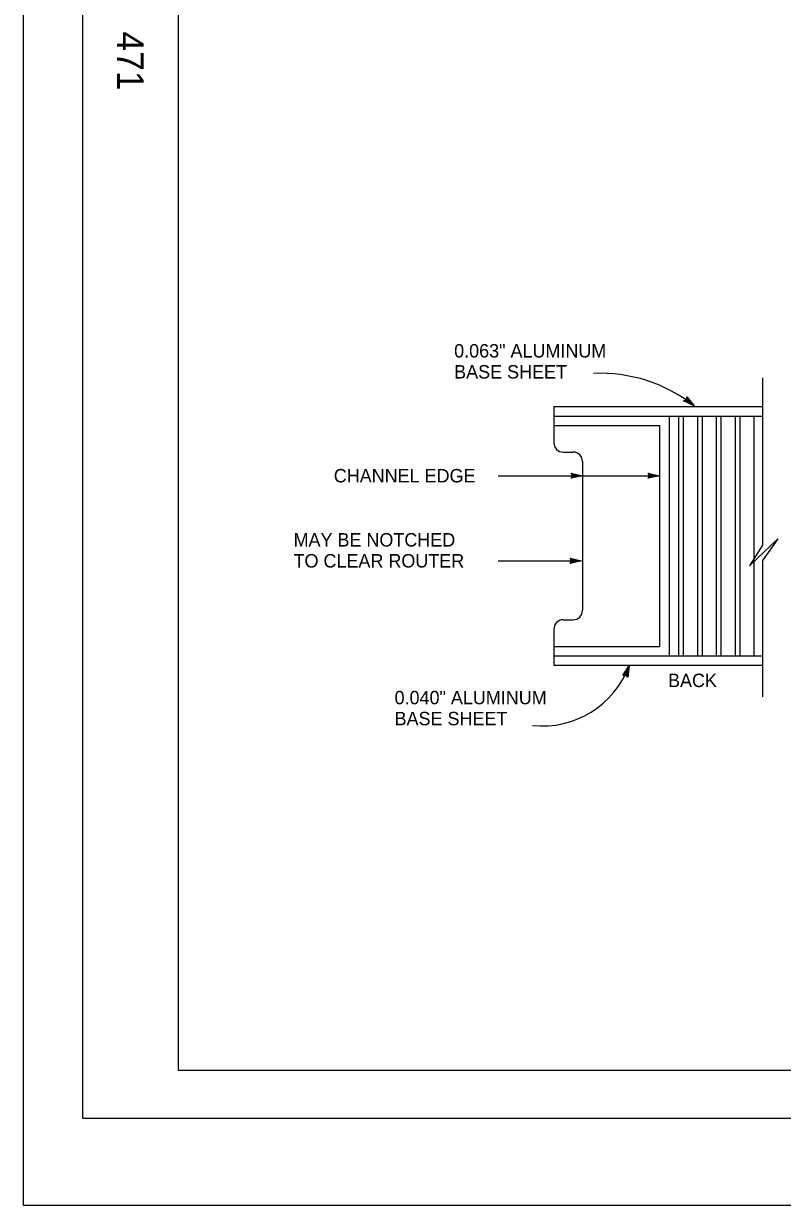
# Model space of a CAD drawing. Extents: x -894 to 866, y -476 to 714.
# Drawn here: x -894 to -499, y -476 to 140 of the extents above; entities that cross this region are included whole.
import ezdxf

# ---------------------------------------------------------------- set-up
doc = ezdxf.new("R2010")
doc.units = 0
for name, color, linetype in [('10 Sheet Format', 7, 'Continuous'), ('56 Stage 3 Anno', 7, 'Continuous'), ('57 Undefined', 7, 'Continuous'), ('60 Nongeo Data', 7, 'Continuous')]:
    doc.layers.add(name, color=color, linetype=linetype)

msp = doc.modelspace()

# ---------------------------------------------------------------- linework, layer by layer
at = {"layer": '10 Sheet Format'}
for p, q in [((-863.46, 668.96), (-863.46, -431.04)), ((-813.45, 643.96), (-813.45, -406.04)), ((-813.45, -406.04), (811.55, -406.04)), ((-863.46, -431.04), (836.55, -431.04))]:
    msp.add_line(p, q, dxfattribs=at)
for points in [[(-894.04, 713.56), (865.96, 713.56), (865.96, -476.44), (-894.04, -476.44)], [(-863.46, -431.04), (836.55, -431.04), (836.55, 668.96), (-863.46, 668.96)]]:
    msp.add_lwpolyline(points, close=True, dxfattribs=at)
at = {"layer": '56 Stage 3 Anno'}
for p, q in [((-548.72, -56.47), (-548.51, -54.92)), ((-548.56, -55.34), (-545.72, -58.84)), ((-548.51, -54.92), (-548.51, -54.92)), ((-548.51, -54.92), (-544.64, -59.7)), ((-550.17, -57.02), (-548.72, -56.47)), ((-544.64, -59.7), (-550.17, -57.02)), ((-550.17, -57.02), (-550.17, -57.02)), ((-545.73, -58.84), (-549.76, -56.88)), ((-546.81, -57.98), (-549.41, -56.72)), ((-547.89, -57.12), (-549, -56.58)), ((-548.68, -56.14), (-547.89, -57.12)), ((-548.6, -55.76), (-546.81, -57.98)), ((-544.64, -59.7), (-544.64, -59.7)), ((-646.72, -96.07), (-562.68, -96.07)), ((-608.03, -96.07), (-608.83, -94.73)), ((-608.83, -94.73), (-608.83, -94.73)), ((-608.83, -94.73), (-602.83, -96.07)), ((-602.83, -96.07), (-608.83, -97.4)), ((-608.83, -97.4), (-608.03, -96.07)), ((-608.83, -97.4), (-608.83, -97.4)), ((-608.62, -95.08), (-604.21, -96.06)), ((-604.22, -96.07), (-608.6, -97.04)), ((-605.6, -96.06), (-608.42, -96.69)), ((-608.38, -95.44), (-605.6, -96.06)), ((-608.21, -95.79), (-606.98, -96.06)), ((-606.98, -96.06), (-608.19, -96.33)), ((-602.83, -96.07), (-602.83, -96.07)), ((-567.88, -96.07), (-568.68, -94.73)), ((-568.68, -94.73), (-568.68, -94.73)), ((-568.68, -94.73), (-562.68, -96.07)), ((-562.68, -96.07), (-568.68, -97.4)), ((-568.68, -97.4), (-567.88, -96.07)), ((-568.68, -97.4), (-568.68, -97.4)), ((-568.46, -95.08), (-564.06, -96.06)), ((-564.07, -96.07), (-568.44, -97.04)), ((-565.44, -96.06), (-568.26, -96.69)), ((-568.23, -95.44), (-565.44, -96.06)), ((-568.05, -95.79), (-566.82, -96.06)), ((-566.82, -96.06), (-568.03, -96.33)), ((-562.68, -96.07), (-562.68, -96.07)), ((-646.72, -140.48), (-603.35, -140.48)), ((-608.55, -140.48), (-609.35, -139.14)), ((-609.35, -139.14), (-609.35, -139.14)), ((-609.35, -139.14), (-603.35, -140.48)), ((-603.35, -140.48), (-609.35, -141.81)), ((-609.35, -141.81), (-608.55, -140.48)), ((-609.14, -139.5), (-604.73, -140.48)), ((-604.74, -140.49), (-609.12, -141.46)), ((-606.12, -140.48), (-608.94, -141.11)), ((-608.9, -139.86), (-606.12, -140.48)), ((-608.73, -140.21), (-607.5, -140.48)), ((-607.5, -140.48), (-608.71, -140.75)), ((-603.35, -140.48), (-603.35, -140.48)), ((-609.35, -141.81), (-609.35, -141.81)), ((-581.79, -200.17), (-578.46, -195)), ((-581.39, -200.09), (-578.94, -196.3)), ((-578.94, -196.31), (-579.55, -200.75)), ((-578.46, -195), (-579.29, -201.09)), ((-578.46, -195), (-578.46, -195)), ((-580.26, -199.88), (-581.79, -200.17)), ((-581.79, -200.17), (-581.79, -200.17)), ((-580.97, -199.99), (-579.42, -197.59)), ((-580.58, -199.95), (-579.9, -198.89)), ((-579.29, -201.09), (-580.26, -199.88)), ((-579.9, -198.89), (-580.06, -200.12)), ((-579.42, -197.59), (-579.81, -200.46)), ((-579.29, -201.09), (-579.29, -201.09))]:
    msp.add_line(p, q, dxfattribs=at)
for centre, radius, start, end in [((-593.53, -121.35), 78.68, 51.58711, 92.5756), ((-623.73, -178.29), 48.26, 263.84131, 339.73798)]:
    msp.add_arc(centre, radius, start, end, dxfattribs=at)
at = {"layer": '60 Nongeo Data'}
for p, q in [((-509.11, -45.12), (-509.11, -132.31)), ((-617.79, -60.07), (-617.79, -78.87)), ((-617.79, -60.07), (-509.11, -60.07)), ((-617.79, -64.99), (-509.11, -64.99)), ((-557.75, -64.99), (-557.75, -189.99)), ((-552.83, -64.99), (-552.83, -189.99)), ((-550.37, -64.99), (-550.37, -189.99)), ((-542.99, -64.99), (-542.99, -189.99)), ((-540.53, -64.99), (-540.53, -189.99)), ((-533.15, -64.99), (-533.15, -189.99)), ((-530.69, -64.99), (-530.69, -189.99)), ((-523.31, -64.99), (-523.31, -189.99)), ((-520.85, -64.99), (-520.85, -189.99)), ((-513.51, -64.99), (-513.51, -189.99)), ((-617.79, -69.91), (-562.68, -69.91)), ((-562.68, -69.91), (-562.68, -185.07)), ((-612.87, -83.79), (-607.75, -83.79)), ((-602.83, -88.71), (-602.83, -166.24)), ((-515.82, -143.06), (-501.13, -128.9)), ((-501.13, -128.9), (-509.11, -140.28)), ((-509.11, -132.31), (-515.82, -143.06)), ((-509.11, -140.28), (-509.11, -211.29)), ((-612.87, -171.19), (-607.75, -171.19)), ((-617.79, -176.11), (-617.79, -194.91)), ((-617.79, -185.07), (-562.67, -185.07)), ((-617.79, -189.99), (-509.11, -189.99)), ((-617.79, -194.91), (-509.11, -194.91))]:
    msp.add_line(p, q, dxfattribs=at)
for centre, start, end in [((-612.87, -78.87), 180, 270), ((-607.75, -88.71), 0, 90), ((-607.75, -166.27), 270, 0), ((-612.87, -176.11), 90, 180)]:
    msp.add_arc(centre, 4.92, start, end, dxfattribs=at)

# ---------------------------------------------------------------- texts
at = {"layer": '10 Sheet Format'}
msp.add_text('471', height=13.779, rotation=270, dxfattribs=at).set_placement((-845.33, 135.48))
at = {"layer": '57 Undefined'}
for s, p in [('0.063" ALUMINUM', (-669.71, -34.47)), ('BASE SHEET', (-669.71, -45.41)), ('CHANNEL EDGE', (-732.45, -99.57)), ('MAY BE NOTCHED', (-753.4, -133)), ('TO CLEAR ROUTER', (-753.4, -143.94)), ('BACK', (-558.27, -206.27)), ('0.040" ALUMINUM', (-700.76, -215.24)), ('BASE SHEET', (-700.76, -226.18))]:
    msp.add_text(s, height=7, dxfattribs=at).set_placement(p)

doc.saveas('drawing.dxf')
